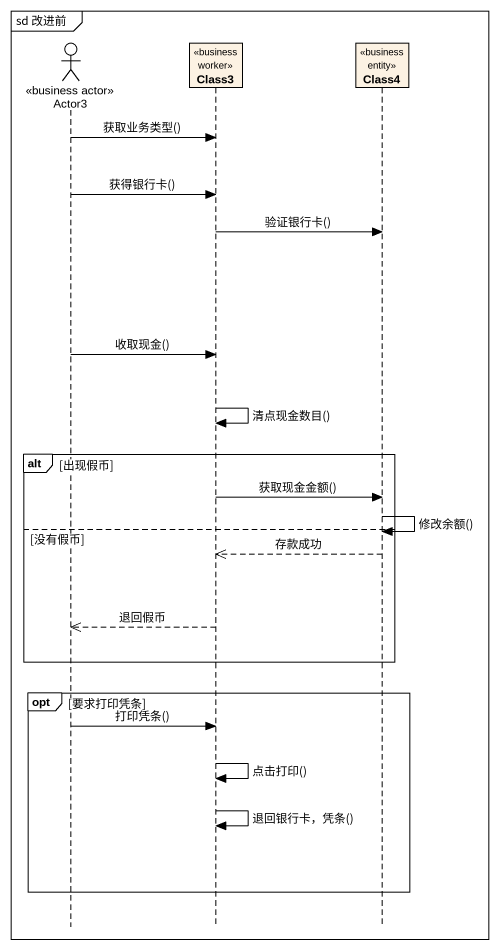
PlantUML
@startuml
mainframe sd 改进前
hide footbox
actor Actor3 <<business actor>>
participant Class3 <<business worker>>
participant Class4 <<business entity>>

Actor3 -> Class3 : 获取业务类型()
Actor3 -> Class3 : 获得银行卡()
Class3 -> Class4 : 验证银行卡()
Actor3 -> Class3 : 收取现金()
Class3 -> Class3 : 清点现金数目()
alt 出现假币
  Class3 -> Class4 : 获取现金金额()
  Class4 -> Class4 : 修改余额()
else 没有假币
  Class4 -->> Class3 : 存款成功
  Class3 -->> Actor3 : 退回假币
end
opt 要求打印凭条
  Actor3 -> Class3 : 打印凭条()
  Class3 -> Class3 : 点击打印()
  Class3 -> Class3 : 退回银行卡，凭条()
end
@enduml
